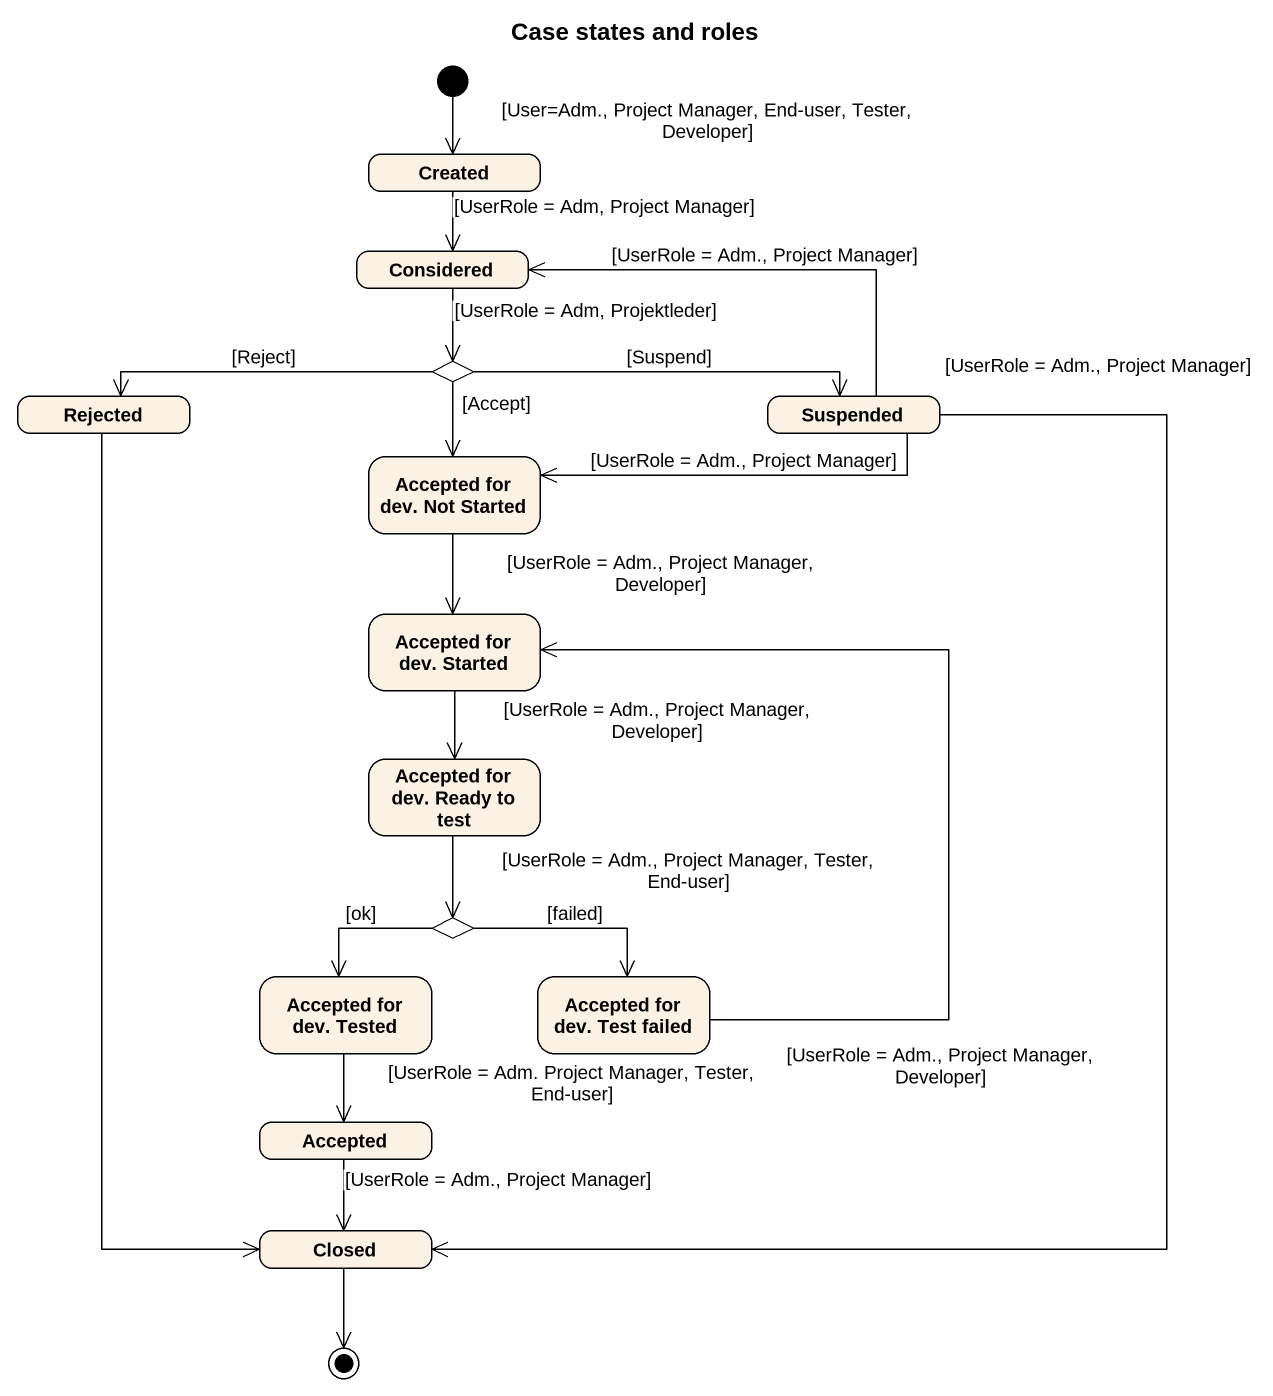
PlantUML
@startuml
title Case states and roles
hide empty description
state Created
state Considered
state choice1 <<choice>>
state Rejected
state Suspended
state "Accepted for dev. Not Started" as Accepted_for_dev_Not_Started
state "Accepted for dev. Started" as Accepted_for_dev_Started
state "Accepted for dev. Ready to test" as Accepted_for_dev_Ready_to
state "Accepted for dev. Tested" as Accepted_for_dev_Tested
state choice2 <<choice>>
state "Accepted for dev. Test failed" as Accepted_for_dev_Test_failed
state Accepted
state Closed
[*] --> Created : [User=Adm., Project Manager, End-user, Tester, Developer]
Created --> Considered : [UserRole = Adm, Project Manager]
Considered --> choice1 : [UserRole = Adm, Projektleder]
choice1 -left-> Rejected : [Reject]
choice1 -right-> Suspended : [Suspend]
choice1 --> Accepted_for_dev_Not_Started : [Accept]
Rejected --> Closed
Suspended -left-> Considered : [UserRole = Adm., Project Manager]
Suspended -left-> Accepted_for_dev_Not_Started : [UserRole = Adm., Project Manager]
Suspended --> Closed : [UserRole = Adm., Project Manager]
Accepted_for_dev_Not_Started --> Accepted_for_dev_Started : [UserRole = Adm., Project Manager, Developer]
Accepted_for_dev_Started --> Accepted_for_dev_Ready_to : [UserRole = Adm., Project Manager, Developer]
Accepted_for_dev_Ready_to --> choice2 : [UserRole = Adm., Project Manager, Tester, End-user]
Accepted_for_dev_Tested --> Accepted : [UserRole = Adm. Project Manager, Tester, End-user]
choice2 --> Accepted_for_dev_Tested : [ok]
choice2 -right-> Accepted_for_dev_Test_failed : [failed]
Accepted_for_dev_Test_failed -up-> Accepted_for_dev_Started : [UserRole = Adm., Project Manager, Developer]
Accepted --> Closed : [UserRole = Adm., Project Manager]
Closed --> [*]
@enduml
